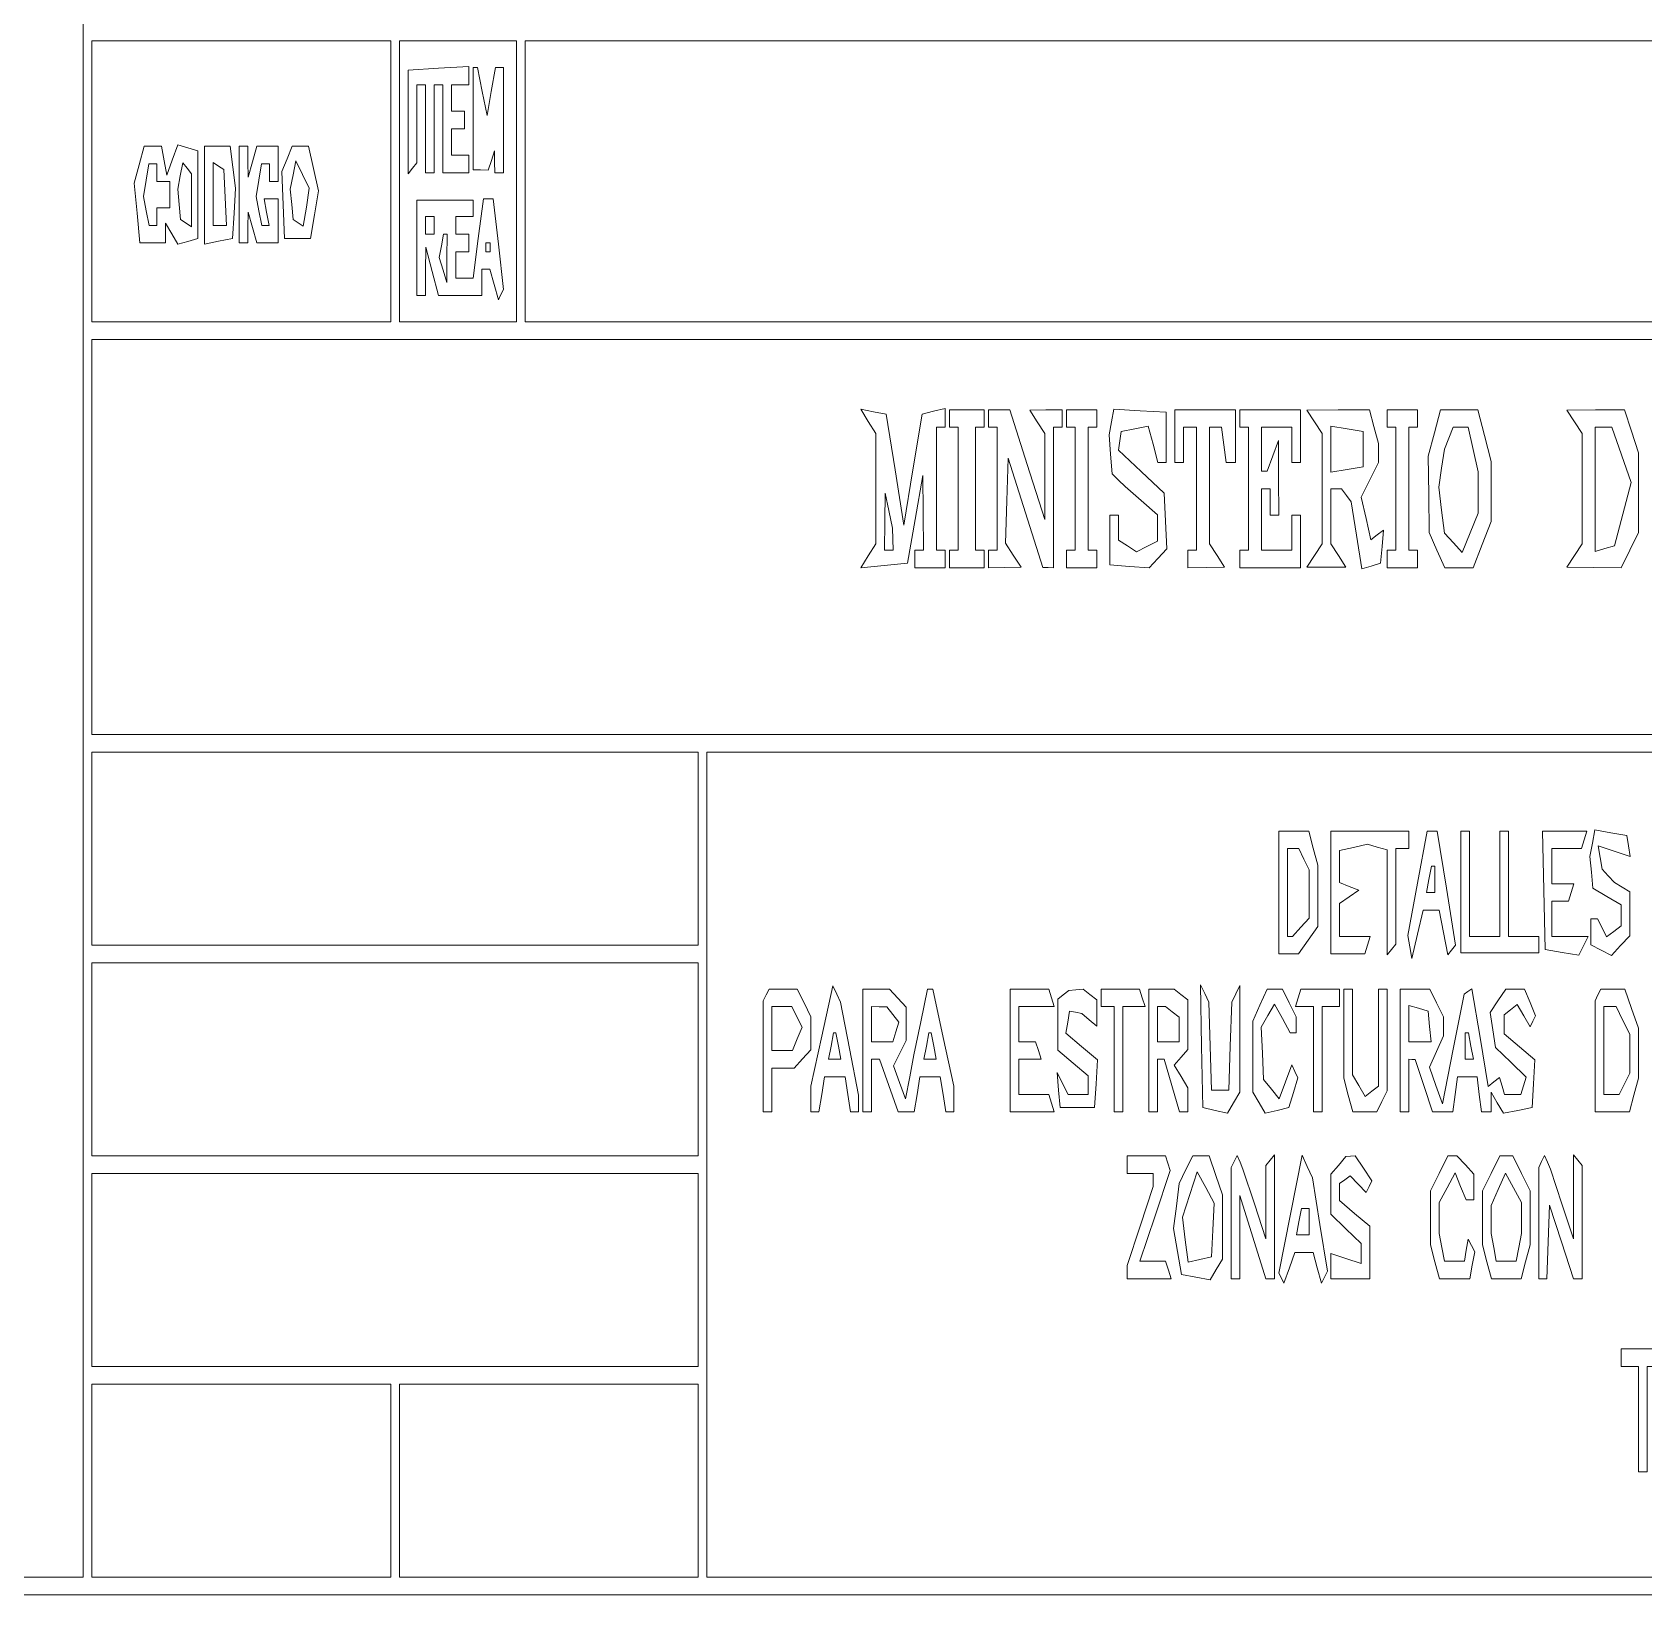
# Paper-space layout 'AN-22-DGE-077' of a CAD drawing. Header units: metres. Extents: x 12 to 191, y -57 to 204.
# Drawn here: x 119.13 to 151.83, y -57.38 to -25.67 of the extents above; entities that cross this region are included whole.
import ezdxf

# ---------------------------------------------------------------- set-up
doc = ezdxf.new("R2010")
doc.units = ezdxf.units.M
doc.layers.add('DGE_CONTORNOS', color=7, linetype='Continuous', lineweight=0)
doc.layers.add('DGE_DATOS', color=7, linetype='Continuous', lineweight=0)

# ---------------------------------------------------------------- blocks, each defined once
blk = doc.blocks.new('LP_REF_DGE_MT_077')
at = {"layer": 'DGE_CONTORNOS'}
for points in [[(21.899, 63.246), (21.899, -57.382), (106.671, -57.382), (191.443, -57.382), (191.443, 63.246), (191.443, 183.875), (106.671, 183.875), (21.899, 183.875)], [(191.267, 90.597), (191.267, -2.324), (189.861, -2.324), (188.455, -2.324), (188.452, -2.013), (188.449, -1.701), (188.333, -2.013), (188.216, -2.324), (154.189, -2.324), (120.162, -2.324), (120.162, -29.675), (120.162, -57.026), (74.239, -57.026), (28.315, -57.026), (28.315, 63.246), (28.315, 183.518), (109.791, 183.518), (191.267, 183.518)], [(126.403, -28.695), (126.403, -31.546), (123.371, -31.546), (120.338, -31.546), (120.338, -28.695), (120.338, -25.844), (123.371, -25.844), (126.403, -25.844)], [(128.952, -28.695), (128.952, -31.546), (127.765, -31.546), (126.579, -31.546), (126.579, -28.695), (126.579, -25.844), (127.765, -25.844), (128.952, -25.844)], [(188.279, -28.695), (188.279, -31.546), (158.703, -31.546), (129.128, -31.546), (129.128, -28.695), (129.128, -25.844), (158.703, -25.844), (188.279, -25.844)], [(126.754, -27.485), (126.754, -28.538), (126.842, -28.428), (126.93, -28.318), (126.93, -27.526), (126.93, -26.735), (127.018, -26.735), (127.106, -26.735), (127.106, -27.626), (127.106, -28.517), (127.194, -28.517), (127.282, -28.517), (127.282, -27.626), (127.282, -26.735), (127.37, -26.735), (127.458, -26.735), (127.458, -27.626), (127.458, -28.517), (127.721, -28.517), (127.985, -28.517), (127.985, -28.339), (127.985, -28.161), (127.809, -28.161), (127.633, -28.161), (127.633, -27.893), (127.633, -27.626), (127.765, -27.626), (127.897, -27.626), (127.897, -27.448), (127.897, -27.27), (127.765, -27.27), (127.633, -27.27), (127.633, -27.002), (127.633, -26.735), (127.809, -26.735), (127.985, -26.735), (127.985, -26.548), (127.985, -26.36), (127.37, -26.396), (126.754, -26.433)], [(128.073, -27.418), (128.073, -28.458), (128.227, -28.46), (128.38, -28.463), (128.445, -28.267), (128.51, -28.071), (128.511, -28.294), (128.512, -28.517), (128.6, -28.517), (128.688, -28.517), (128.688, -27.448), (128.688, -26.379), (128.607, -26.379), (128.527, -26.379), (128.442, -26.869), (128.357, -27.359), (128.261, -26.869), (128.165, -26.379), (128.119, -26.379), (128.073, -26.379)], [(121.3, -28.358), (121.201, -28.733), (121.257, -29.338), (121.313, -29.942), (121.573, -29.942), (121.832, -29.942), (121.832, -29.742), (121.832, -29.542), (121.959, -29.756), (122.086, -29.97), (122.289, -29.912), (122.492, -29.853), (122.492, -28.962), (122.492, -28.071), (122.287, -28.013), (122.082, -27.954), (121.971, -28.26), (121.861, -28.567), (121.805, -28.275), (121.75, -27.982), (121.575, -27.982), (121.399, -27.982)], [(122.623, -28.974), (122.623, -29.965), (122.909, -29.909), (123.195, -29.853), (123.224, -29.342), (123.252, -28.83), (123.2, -28.406), (123.147, -27.982), (122.885, -27.982), (122.623, -27.982)], [(123.327, -28.962), (123.327, -29.942), (123.415, -29.942), (123.502, -29.942), (123.505, -29.631), (123.508, -29.319), (123.597, -29.631), (123.687, -29.942), (123.902, -29.942), (124.118, -29.942), (124.118, -29.497), (124.118, -29.051), (123.976, -29.051), (123.835, -29.051), (123.886, -29.319), (123.936, -29.586), (123.861, -29.586), (123.785, -29.586), (123.73, -29.294), (123.674, -29.001), (123.726, -28.67), (123.778, -28.339), (123.86, -28.339), (123.942, -28.339), (123.942, -28.517), (123.942, -28.695), (124.03, -28.695), (124.118, -28.695), (124.118, -28.339), (124.118, -27.982), (123.902, -27.982), (123.687, -27.982), (123.597, -28.294), (123.508, -28.606), (123.505, -28.294), (123.502, -27.982), (123.415, -27.982), (123.327, -27.982)], [(124.299, -28.237), (124.194, -28.492), (124.222, -29.173), (124.249, -29.853), (124.511, -29.853), (124.773, -29.853), (124.856, -29.37), (124.94, -28.888), (124.838, -28.435), (124.737, -27.982), (124.57, -27.982), (124.403, -27.982)], [(121.657, -28.517), (121.657, -28.695), (121.789, -28.695), (121.92, -28.695), (121.92, -28.962), (121.92, -29.23), (121.789, -29.23), (121.657, -29.23), (121.657, -29.408), (121.657, -29.586), (121.578, -29.586), (121.5, -29.586), (121.444, -29.294), (121.389, -29.001), (121.441, -28.67), (121.493, -28.339), (121.575, -28.339), (121.657, -28.339)], [(122.36, -29.077), (122.36, -29.616), (122.25, -29.542), (122.14, -29.467), (122.111, -29.16), (122.081, -28.852), (122.132, -28.584), (122.183, -28.316), (122.271, -28.427), (122.36, -28.538)], [(123.047, -29.021), (123.074, -29.586), (122.937, -29.586), (122.799, -29.586), (122.799, -28.948), (122.799, -28.309), (122.909, -28.382), (123.019, -28.455)], [(124.691, -29.22), (124.63, -29.606), (124.528, -29.537), (124.425, -29.467), (124.396, -29.16), (124.366, -28.852), (124.421, -28.564), (124.476, -28.275), (124.613, -28.555), (124.751, -28.834)], [(126.93, -30.043), (126.93, -31.011), (127.018, -31.011), (127.106, -31.011), (127.11, -30.521), (127.113, -30.031), (127.244, -30.521), (127.375, -31.011), (127.812, -31.011), (128.249, -31.011), (128.249, -30.744), (128.249, -30.477), (128.332, -30.477), (128.416, -30.477), (128.501, -30.787), (128.587, -31.098), (128.639, -30.992), (128.691, -30.887), (128.587, -29.969), (128.482, -29.051), (128.384, -29.051), (128.285, -29.051), (128.179, -29.853), (128.073, -30.655), (127.897, -30.655), (127.721, -30.655), (127.721, -30.388), (127.721, -30.121), (127.853, -30.121), (127.985, -30.121), (127.985, -29.942), (127.985, -29.764), (127.853, -29.764), (127.721, -29.764), (127.721, -29.586), (127.721, -29.408), (127.897, -29.408), (128.073, -29.408), (128.073, -29.241), (128.073, -29.074), (127.502, -29.074), (126.93, -29.074)], [(127.282, -29.586), (127.282, -29.764), (127.194, -29.764), (127.106, -29.764), (127.106, -29.586), (127.106, -29.408), (127.194, -29.408), (127.282, -29.408)], [(127.544, -30.254), (127.543, -30.744), (127.464, -30.493), (127.386, -30.242), (127.431, -30.003), (127.476, -29.764), (127.511, -29.764), (127.545, -29.764)], [(128.424, -30.031), (128.424, -30.121), (128.38, -30.121), (128.336, -30.121), (128.336, -30.031), (128.336, -29.942), (128.38, -29.942), (128.424, -29.942)], [(191.267, -35.911), (191.267, -39.921), (155.803, -39.921), (120.338, -39.921), (120.338, -35.911), (120.338, -31.902), (155.803, -31.902), (191.267, -31.902)], [(136.093, -33.566), (136.247, -33.813), (136.247, -34.931), (136.247, -36.05), (136.093, -36.294), (135.939, -36.539), (136.415, -36.492), (136.891, -36.446), (137.045, -35.555), (137.2, -34.664), (137.207, -35.421), (137.214, -36.179), (137.126, -36.179), (137.038, -36.179), (137.038, -36.357), (137.038, -36.535), (137.345, -36.535), (137.653, -36.535), (137.653, -36.357), (137.653, -36.179), (137.565, -36.179), (137.477, -36.179), (137.477, -34.931), (137.477, -33.684), (137.565, -33.684), (137.653, -33.684), (137.653, -33.494), (137.653, -33.304), (137.418, -33.361), (137.184, -33.417), (136.998, -34.546), (136.813, -35.675), (136.635, -34.546), (136.458, -33.417), (136.198, -33.368), (135.939, -33.32)], [(137.741, -33.506), (137.741, -33.684), (137.829, -33.684), (137.917, -33.684), (137.917, -34.931), (137.917, -36.179), (137.829, -36.179), (137.741, -36.179), (137.741, -36.357), (137.741, -36.535), (138.093, -36.535), (138.444, -36.535), (138.444, -36.357), (138.444, -36.179), (138.356, -36.179), (138.268, -36.179), (138.268, -34.931), (138.268, -33.684), (138.356, -33.684), (138.444, -33.684), (138.444, -33.506), (138.444, -33.328), (138.093, -33.328), (137.741, -33.328)], [(138.532, -33.506), (138.532, -33.684), (138.62, -33.684), (138.708, -33.684), (138.708, -34.931), (138.708, -36.179), (138.62, -36.179), (138.532, -36.179), (138.532, -36.357), (138.532, -36.535), (138.862, -36.529), (139.191, -36.524), (139.032, -36.279), (138.873, -36.035), (138.9, -35.175), (138.928, -34.314), (139.279, -35.423), (139.631, -36.532), (139.741, -36.534), (139.85, -36.535), (139.85, -35.11), (139.85, -33.684), (139.938, -33.684), (140.026, -33.684), (140.026, -33.506), (140.026, -33.328), (139.697, -33.333), (139.367, -33.339), (139.521, -33.576), (139.675, -33.813), (139.673, -34.684), (139.671, -35.555), (139.319, -34.441), (138.967, -33.328), (138.75, -33.328), (138.532, -33.328)], [(140.114, -33.506), (140.114, -33.684), (140.202, -33.684), (140.29, -33.684), (140.29, -34.931), (140.29, -36.179), (140.202, -36.179), (140.114, -36.179), (140.114, -36.357), (140.114, -36.535), (140.422, -36.535), (140.729, -36.535), (140.729, -36.357), (140.729, -36.179), (140.641, -36.179), (140.554, -36.179), (140.554, -34.931), (140.554, -33.684), (140.641, -33.684), (140.729, -33.684), (140.729, -33.506), (140.729, -33.328), (140.422, -33.328), (140.114, -33.328)], [(141.028, -33.577), (140.979, -33.836), (141.008, -34.232), (141.037, -34.628), (141.169, -34.758), (141.301, -34.888), (141.63, -35.174), (141.96, -35.46), (141.96, -35.727), (141.96, -35.994), (141.746, -36.102), (141.533, -36.211), (141.351, -36.094), (141.169, -35.977), (141.169, -35.721), (141.169, -35.466), (141.081, -35.466), (140.993, -35.466), (140.993, -35.972), (140.993, -36.477), (141.393, -36.508), (141.792, -36.539), (141.969, -36.347), (142.146, -36.155), (142.119, -35.588), (142.092, -35.021), (141.629, -34.584), (141.166, -34.148), (141.196, -33.961), (141.226, -33.773), (141.499, -33.718), (141.772, -33.663), (141.869, -34.03), (141.966, -34.397), (142.051, -34.397), (142.136, -34.397), (142.136, -33.889), (142.136, -33.381), (141.607, -33.349), (141.077, -33.317)], [(142.311, -33.862), (142.311, -34.397), (142.399, -34.397), (142.487, -34.397), (142.487, -34.041), (142.487, -33.684), (142.619, -33.684), (142.751, -33.684), (142.751, -34.931), (142.751, -36.179), (142.663, -36.179), (142.575, -36.179), (142.575, -36.357), (142.575, -36.535), (142.949, -36.529), (143.322, -36.524), (143.168, -36.287), (143.015, -36.05), (143.015, -34.867), (143.015, -33.684), (143.136, -33.684), (143.258, -33.684), (143.304, -34.041), (143.35, -34.397), (143.446, -34.397), (143.542, -34.397), (143.542, -33.862), (143.542, -33.328), (142.927, -33.328), (142.311, -33.328)], [(143.63, -33.506), (143.63, -33.684), (143.718, -33.684), (143.806, -33.684), (143.806, -34.931), (143.806, -36.179), (143.718, -36.179), (143.63, -36.179), (143.63, -36.357), (143.63, -36.535), (144.245, -36.535), (144.86, -36.535), (144.86, -36.001), (144.86, -35.466), (144.772, -35.466), (144.684, -35.466), (144.684, -35.822), (144.684, -36.179), (144.377, -36.179), (144.069, -36.179), (144.069, -35.555), (144.069, -34.931), (144.157, -34.931), (144.245, -34.931), (144.245, -35.199), (144.245, -35.466), (144.333, -35.466), (144.421, -35.466), (144.418, -34.709), (144.415, -33.951), (144.298, -34.263), (144.182, -34.575), (144.125, -34.575), (144.069, -34.575), (144.069, -34.13), (144.069, -33.684), (144.377, -33.684), (144.684, -33.684), (144.684, -34.041), (144.684, -34.397), (144.772, -34.397), (144.86, -34.397), (144.86, -33.862), (144.86, -33.328), (144.245, -33.328), (143.63, -33.328)], [(145.146, -33.576), (145.3, -33.813), (145.3, -34.931), (145.3, -36.05), (145.146, -36.287), (144.992, -36.524), (145.388, -36.524), (145.783, -36.524), (145.629, -36.287), (145.476, -36.05), (145.476, -35.491), (145.476, -34.931), (145.585, -34.934), (145.695, -34.937), (145.792, -35.068), (145.889, -35.199), (145.999, -35.877), (146.108, -36.555), (146.296, -36.501), (146.484, -36.446), (146.516, -36.108), (146.548, -35.77), (146.418, -35.871), (146.288, -35.972), (146.191, -35.538), (146.093, -35.104), (146.268, -34.751), (146.442, -34.397), (146.442, -34.207), (146.442, -34.017), (146.351, -33.672), (146.26, -33.328), (145.626, -33.333), (144.992, -33.339)], [(146.618, -33.506), (146.618, -33.684), (146.706, -33.684), (146.794, -33.684), (146.794, -34.931), (146.794, -36.179), (146.706, -36.179), (146.618, -36.179), (146.618, -36.357), (146.618, -36.535), (146.926, -36.535), (147.233, -36.535), (147.233, -36.357), (147.233, -36.179), (147.145, -36.179), (147.058, -36.179), (147.058, -34.931), (147.058, -33.684), (147.145, -33.684), (147.233, -33.684), (147.233, -33.506), (147.233, -33.328), (146.926, -33.328), (146.618, -33.328)], [(147.578, -33.8), (147.453, -34.273), (147.462, -35.048), (147.47, -35.823), (147.629, -36.179), (147.788, -36.535), (148.076, -36.535), (148.363, -36.535), (148.545, -36.066), (148.728, -35.596), (148.728, -34.988), (148.728, -34.379), (148.593, -33.854), (148.459, -33.328), (148.081, -33.328), (147.703, -33.328)], [(150.419, -33.576), (150.573, -33.813), (150.573, -34.931), (150.573, -36.05), (150.419, -36.287), (150.266, -36.524), (150.815, -36.529), (151.364, -36.535), (151.54, -36.179), (151.716, -35.822), (151.716, -35.014), (151.716, -34.206), (151.574, -33.767), (151.432, -33.328), (150.849, -33.333), (150.266, -33.339)], [(146.135, -34.13), (146.135, -34.486), (145.805, -34.541), (145.476, -34.597), (145.476, -34.13), (145.476, -33.663), (145.805, -33.718), (146.135, -33.773)], [(148.362, -34.138), (148.464, -34.592), (148.464, -35.009), (148.464, -35.427), (148.304, -35.826), (148.144, -36.226), (147.963, -36.029), (147.781, -35.832), (147.723, -35.366), (147.666, -34.901), (147.724, -34.515), (147.782, -34.13), (147.87, -33.907), (147.958, -33.684), (148.109, -33.684), (148.26, -33.684)], [(151.374, -34.246), (151.571, -34.807), (151.402, -35.449), (151.232, -36.09), (151.035, -36.147), (150.837, -36.204), (150.837, -34.944), (150.837, -33.684), (151.007, -33.684), (151.177, -33.684)], [(136.592, -35.956), (136.598, -36.179), (136.51, -36.179), (136.423, -36.179), (136.429, -35.6), (136.435, -35.021), (136.51, -35.377), (136.586, -35.733)], [(132.643, -42.237), (132.643, -44.197), (126.491, -44.197), (120.338, -44.197), (120.338, -42.237), (120.338, -40.277), (126.491, -40.277), (132.643, -40.277)], [(180.808, -48.651), (180.808, -57.026), (156.814, -57.026), (132.819, -57.026), (132.819, -48.651), (132.819, -40.277), (156.814, -40.277), (180.808, -40.277)], [(144.421, -43.128), (144.421, -44.375), (144.621, -44.375), (144.821, -44.375), (145.016, -44.098), (145.212, -43.82), (145.212, -43.195), (145.212, -42.57), (145.121, -42.225), (145.03, -41.881), (144.725, -41.881), (144.421, -41.881)], [(145.476, -43.128), (145.476, -44.375), (145.822, -44.375), (146.168, -44.375), (146.223, -44.197), (146.277, -44.019), (145.964, -44.019), (145.651, -44.019), (145.651, -43.683), (145.651, -43.348), (145.849, -43.215), (146.047, -43.083), (145.849, -43.004), (145.651, -42.925), (145.651, -42.6), (145.651, -42.276), (145.937, -42.212), (146.223, -42.148), (146.42, -42.205), (146.618, -42.262), (146.618, -43.329), (146.618, -44.396), (146.706, -44.286), (146.794, -44.176), (146.794, -43.206), (146.794, -42.237), (146.926, -42.237), (147.058, -42.237), (147.058, -42.059), (147.058, -41.881), (146.267, -41.881), (145.476, -41.881)], [(147.235, -42.94), (147.04, -43.999), (147.081, -44.232), (147.122, -44.464), (147.236, -43.974), (147.349, -43.484), (147.513, -43.484), (147.677, -43.484), (147.763, -43.94), (147.848, -44.396), (147.928, -44.296), (148.008, -44.196), (147.823, -43.038), (147.637, -41.881), (147.534, -41.881), (147.431, -41.881)], [(148.112, -43.115), (148.112, -44.35), (148.903, -44.35), (149.694, -44.35), (149.694, -44.184), (149.694, -44.019), (149.387, -44.019), (149.079, -44.019), (149.079, -42.95), (149.079, -41.881), (148.991, -41.881), (148.903, -41.881), (148.903, -42.95), (148.903, -44.019), (148.596, -44.019), (148.288, -44.019), (148.288, -42.95), (148.288, -41.881), (148.2, -41.881), (148.112, -41.881)], [(149.8, -43.083), (149.826, -44.286), (150.167, -44.343), (150.509, -44.399), (150.602, -44.209), (150.696, -44.019), (150.327, -44.019), (149.958, -44.019), (149.958, -43.662), (149.958, -43.306), (150.129, -43.306), (150.299, -43.306), (150.354, -43.128), (150.408, -42.95), (150.183, -42.95), (149.958, -42.95), (149.958, -42.593), (149.958, -42.237), (150.26, -42.237), (150.563, -42.237), (150.617, -42.059), (150.672, -41.881), (150.223, -41.881), (149.774, -41.881)], [(150.785, -42.127), (150.734, -42.394), (150.764, -42.716), (150.793, -43.039), (151.079, -43.209), (151.364, -43.38), (151.364, -43.591), (151.364, -43.802), (151.218, -43.916), (151.071, -44.03), (150.98, -43.846), (150.89, -43.662), (150.819, -43.662), (150.749, -43.662), (150.749, -43.926), (150.749, -44.19), (150.961, -44.298), (151.172, -44.405), (151.356, -44.206), (151.54, -44.006), (151.54, -43.561), (151.54, -43.117), (151.386, -43.02), (151.232, -42.924), (151.106, -42.79), (150.979, -42.657), (150.94, -42.42), (150.901, -42.182), (151.226, -42.289), (151.552, -42.396), (151.517, -42.183), (151.483, -41.97), (151.159, -41.914), (150.836, -41.859)], [(144.931, -42.451), (145.036, -42.665), (145.036, -43.157), (145.036, -43.65), (144.866, -43.834), (144.696, -44.019), (144.646, -44.019), (144.597, -44.019), (144.597, -43.128), (144.597, -42.237), (144.711, -42.237), (144.825, -42.237)], [(147.585, -42.861), (147.585, -43.128), (147.5, -43.128), (147.415, -43.128), (147.465, -42.861), (147.516, -42.593), (147.55, -42.593), (147.585, -42.593)], [(132.643, -46.513), (132.643, -48.473), (126.491, -48.473), (120.338, -48.473), (120.338, -46.513), (120.338, -44.553), (126.491, -44.553), (132.643, -44.553)], [(134.02, -45.207), (133.962, -45.325), (133.962, -46.454), (133.962, -47.582), (134.049, -47.582), (134.137, -47.582), (134.137, -47.137), (134.137, -46.691), (134.363, -46.691), (134.588, -46.691), (134.758, -46.507), (134.928, -46.323), (134.928, -45.985), (134.928, -45.648), (134.79, -45.368), (134.652, -45.088), (134.365, -45.088), (134.079, -45.088)], [(135.15, -46.041), (134.928, -47.058), (134.928, -47.32), (134.928, -47.582), (135.01, -47.582), (135.092, -47.582), (135.148, -47.226), (135.204, -46.87), (135.412, -46.87), (135.62, -46.87), (135.676, -47.226), (135.731, -47.582), (135.813, -47.582), (135.895, -47.582), (135.895, -47.411), (135.895, -47.239), (135.713, -46.297), (135.531, -45.355), (135.452, -45.19), (135.372, -45.025)], [(135.983, -46.335), (135.983, -47.582), (136.071, -47.582), (136.159, -47.582), (136.159, -47.048), (136.159, -46.513), (136.241, -46.513), (136.323, -46.513), (136.51, -47.048), (136.698, -47.582), (136.862, -47.582), (137.026, -47.582), (137.082, -47.226), (137.138, -46.87), (137.345, -46.87), (137.553, -46.87), (137.609, -47.226), (137.665, -47.582), (137.747, -47.582), (137.829, -47.582), (137.829, -47.32), (137.829, -47.058), (137.614, -46.073), (137.399, -45.088), (137.346, -45.088), (137.293, -45.088), (137.155, -45.756), (137.017, -46.424), (136.933, -46.87), (136.849, -47.315), (136.728, -46.981), (136.607, -46.648), (136.735, -46.39), (136.862, -46.131), (136.862, -45.794), (136.862, -45.457), (136.692, -45.272), (136.522, -45.088), (136.253, -45.088), (135.983, -45.088)], [(138.971, -46.335), (138.971, -47.582), (139.416, -47.582), (139.861, -47.582), (139.806, -47.404), (139.752, -47.226), (139.45, -47.226), (139.147, -47.226), (139.147, -46.87), (139.147, -46.513), (139.372, -46.513), (139.597, -46.513), (139.543, -46.335), (139.488, -46.157), (139.318, -46.157), (139.147, -46.157), (139.147, -45.8), (139.147, -45.444), (139.504, -45.444), (139.861, -45.444), (139.806, -45.266), (139.752, -45.088), (139.362, -45.088), (138.971, -45.088)], [(140.048, -45.206), (139.938, -45.296), (139.938, -45.813), (139.938, -46.33), (140.246, -46.591), (140.554, -46.851), (140.554, -47.039), (140.554, -47.226), (140.351, -47.226), (140.149, -47.226), (140.035, -47.003), (139.921, -46.78), (139.953, -47.137), (139.985, -47.493), (140.335, -47.493), (140.685, -47.493), (140.713, -47.01), (140.74, -46.527), (140.419, -46.256), (140.099, -45.984), (140.138, -45.758), (140.177, -45.533), (140.299, -45.558), (140.422, -45.583), (140.576, -45.711), (140.729, -45.839), (140.729, -45.571), (140.729, -45.304), (140.59, -45.196), (140.451, -45.088), (140.305, -45.102), (140.158, -45.116)], [(140.817, -45.266), (140.817, -45.444), (140.949, -45.444), (141.081, -45.444), (141.081, -46.513), (141.081, -47.582), (141.169, -47.582), (141.257, -47.582), (141.257, -46.513), (141.257, -45.444), (141.482, -45.444), (141.707, -45.444), (141.652, -45.266), (141.598, -45.088), (141.208, -45.088), (140.817, -45.088)], [(141.784, -46.335), (141.784, -47.582), (141.872, -47.582), (141.96, -47.582), (141.96, -47.048), (141.96, -46.513), (142.029, -46.513), (142.098, -46.513), (142.253, -47.048), (142.409, -47.582), (142.492, -47.582), (142.575, -47.582), (142.575, -47.337), (142.575, -47.091), (142.438, -46.86), (142.3, -46.629), (142.438, -46.473), (142.575, -46.317), (142.575, -45.811), (142.575, -45.304), (142.436, -45.196), (142.297, -45.088), (142.041, -45.088), (141.784, -45.088)], [(142.856, -46.246), (142.883, -47.493), (143.13, -47.551), (143.377, -47.608), (143.503, -47.395), (143.63, -47.182), (143.63, -46.099), (143.63, -45.017), (143.547, -45.186), (143.465, -45.355), (143.437, -46.246), (143.41, -47.137), (143.234, -47.137), (143.058, -47.137), (143.031, -46.246), (143.004, -45.355), (142.917, -45.177), (142.83, -44.999)], [(144.039, -45.414), (143.893, -45.739), (143.893, -46.461), (143.893, -47.182), (144.02, -47.395), (144.146, -47.608), (144.385, -47.551), (144.623, -47.493), (144.716, -47.19), (144.81, -46.887), (144.746, -46.758), (144.683, -46.628), (144.557, -46.972), (144.431, -47.315), (144.272, -47.119), (144.113, -46.923), (144.087, -46.391), (144.06, -45.859), (144.198, -45.627), (144.336, -45.395), (144.495, -45.687), (144.654, -45.979), (144.713, -45.979), (144.772, -45.979), (144.772, -45.813), (144.772, -45.648), (144.634, -45.368), (144.496, -45.088), (144.34, -45.088), (144.184, -45.088)], [(144.816, -45.266), (144.762, -45.444), (144.943, -45.444), (145.124, -45.444), (145.124, -46.513), (145.124, -47.582), (145.212, -47.582), (145.3, -47.582), (145.3, -46.513), (145.3, -45.444), (145.476, -45.444), (145.651, -45.444), (145.651, -45.266), (145.651, -45.088), (145.261, -45.088), (144.871, -45.088)], [(145.739, -45.99), (145.739, -46.893), (145.83, -47.238), (145.921, -47.582), (146.164, -47.582), (146.407, -47.582), (146.513, -47.368), (146.618, -47.155), (146.618, -46.121), (146.618, -45.088), (146.53, -45.088), (146.442, -45.088), (146.442, -46.073), (146.442, -47.059), (146.309, -47.162), (146.176, -47.266), (146.046, -47.046), (145.915, -46.826), (145.915, -45.957), (145.915, -45.088), (145.827, -45.088), (145.739, -45.088)], [(146.882, -46.335), (146.882, -47.582), (146.97, -47.582), (147.058, -47.582), (147.058, -47.048), (147.058, -46.513), (147.123, -46.514), (147.189, -46.514), (147.365, -47.048), (147.541, -47.581), (147.747, -47.582), (147.953, -47.582), (147.999, -47.226), (148.045, -46.87), (148.244, -46.87), (148.443, -46.87), (148.489, -47.226), (148.535, -47.582), (148.631, -47.582), (148.728, -47.582), (148.728, -47.382), (148.728, -47.182), (148.854, -47.394), (148.98, -47.607), (149.271, -47.55), (149.562, -47.493), (149.59, -47.01), (149.617, -46.527), (149.304, -46.262), (148.991, -45.997), (148.991, -45.804), (148.991, -45.611), (149.124, -45.508), (149.257, -45.404), (149.39, -45.628), (149.523, -45.851), (149.577, -45.741), (149.631, -45.631), (149.52, -45.359), (149.409, -45.088), (149.217, -45.088), (149.025, -45.088), (148.865, -45.324), (148.706, -45.56), (148.762, -45.916), (148.817, -46.271), (149.129, -46.572), (149.44, -46.873), (149.386, -47.049), (149.332, -47.226), (149.167, -47.226), (149.002, -47.226), (148.95, -47.056), (148.898, -46.885), (148.784, -46.973), (148.671, -47.062), (148.505, -46.073), (148.339, -45.083), (148.259, -45.137), (148.179, -45.191), (147.959, -46.306), (147.739, -47.42), (147.609, -47.045), (147.48, -46.67), (147.62, -46.355), (147.761, -46.04), (147.761, -45.844), (147.761, -45.648), (147.623, -45.368), (147.484, -45.088), (147.183, -45.088), (146.882, -45.088)], [(150.896, -45.207), (150.837, -45.325), (150.837, -46.454), (150.837, -47.582), (151.185, -47.582), (151.534, -47.582), (151.625, -47.238), (151.716, -46.893), (151.716, -46.386), (151.716, -45.88), (151.579, -45.484), (151.442, -45.088), (151.198, -45.088), (150.954, -45.088)], [(134.645, -45.654), (134.748, -45.863), (134.652, -46.099), (134.555, -46.335), (134.346, -46.335), (134.137, -46.335), (134.137, -45.89), (134.137, -45.444), (134.34, -45.444), (134.542, -45.444)], [(136.588, -45.605), (136.709, -45.761), (136.648, -45.959), (136.588, -46.157), (136.373, -46.157), (136.159, -46.157), (136.159, -45.8), (136.159, -45.444), (136.313, -45.447), (136.467, -45.45)], [(142.26, -45.552), (142.399, -45.66), (142.399, -45.909), (142.399, -46.157), (142.18, -46.157), (141.96, -46.157), (141.96, -45.8), (141.96, -45.444), (142.041, -45.444), (142.121, -45.444)], [(147.481, -45.845), (147.51, -46.157), (147.284, -46.157), (147.058, -46.157), (147.058, -45.788), (147.058, -45.419), (147.254, -45.476), (147.451, -45.533)], [(151.402, -45.724), (151.54, -46.004), (151.54, -46.401), (151.54, -46.798), (151.435, -47.012), (151.329, -47.226), (151.171, -47.226), (151.013, -47.226), (151.013, -46.335), (151.013, -45.444), (151.138, -45.444), (151.264, -45.444)], [(135.488, -46.246), (135.538, -46.513), (135.412, -46.513), (135.286, -46.513), (135.336, -46.246), (135.387, -45.979), (135.412, -45.979), (135.437, -45.979)], [(137.421, -46.246), (137.472, -46.513), (137.345, -46.513), (137.219, -46.513), (137.27, -46.246), (137.32, -45.979), (137.345, -45.979), (137.371, -45.979)], [(148.32, -46.246), (148.37, -46.513), (148.285, -46.513), (148.2, -46.513), (148.2, -46.246), (148.2, -45.979), (148.235, -45.979), (148.269, -45.979)], [(141.345, -48.651), (141.345, -48.83), (141.608, -48.83), (141.872, -48.83), (141.872, -48.963), (141.871, -49.097), (141.608, -49.899), (141.345, -50.7), (141.345, -50.834), (141.345, -50.968), (141.789, -50.968), (142.234, -50.968), (142.18, -50.79), (142.125, -50.611), (141.864, -50.611), (141.604, -50.611), (141.91, -49.69), (142.215, -48.769), (142.17, -48.621), (142.125, -48.473), (141.735, -48.473), (141.345, -48.473)], [(142.538, -48.753), (142.4, -49.033), (142.343, -49.491), (142.286, -49.949), (142.366, -50.414), (142.446, -50.879), (142.736, -50.935), (143.026, -50.992), (143.152, -50.78), (143.278, -50.568), (143.278, -49.916), (143.278, -49.265), (143.141, -48.869), (143.005, -48.473), (142.84, -48.473), (142.676, -48.473)], [(143.514, -48.589), (143.454, -48.711), (143.454, -49.839), (143.454, -50.968), (143.542, -50.968), (143.63, -50.968), (143.631, -50.121), (143.633, -49.275), (143.895, -50.121), (144.157, -50.968), (144.245, -50.968), (144.333, -50.968), (144.333, -49.71), (144.333, -48.452), (144.245, -48.562), (144.157, -48.672), (144.157, -49.416), (144.157, -50.16), (143.925, -49.45), (143.693, -48.74), (143.634, -48.604), (143.574, -48.467)], [(144.658, -49.658), (144.424, -50.855), (144.473, -50.956), (144.523, -51.056), (144.635, -50.745), (144.748, -50.433), (144.931, -50.433), (145.115, -50.433), (145.201, -50.744), (145.287, -51.054), (145.346, -50.933), (145.406, -50.813), (145.254, -49.866), (145.103, -48.919), (144.998, -48.69), (144.892, -48.461)], [(145.629, -48.666), (145.476, -48.847), (145.476, -49.251), (145.476, -49.654), (145.783, -49.952), (146.091, -50.249), (146.091, -50.454), (146.091, -50.658), (145.783, -50.557), (145.476, -50.456), (145.476, -50.712), (145.476, -50.968), (145.871, -50.968), (146.267, -50.968), (146.267, -50.436), (146.267, -49.903), (145.959, -49.643), (145.651, -49.382), (145.651, -49.21), (145.651, -49.037), (145.761, -48.958), (145.871, -48.878), (146.032, -49.046), (146.194, -49.215), (146.252, -49.097), (146.31, -48.979), (146.14, -48.726), (145.969, -48.473), (145.876, -48.479), (145.783, -48.484)], [(147.673, -48.83), (147.497, -49.186), (147.497, -49.732), (147.497, -50.278), (147.588, -50.623), (147.679, -50.968), (147.986, -50.968), (148.294, -50.968), (148.346, -50.693), (148.398, -50.418), (148.331, -50.292), (148.264, -50.166), (148.225, -50.389), (148.186, -50.611), (147.983, -50.611), (147.78, -50.611), (147.726, -50.33), (147.673, -50.048), (147.673, -49.734), (147.673, -49.419), (147.836, -49.12), (147.999, -48.821), (148.11, -49.092), (148.222, -49.364), (148.299, -49.364), (148.376, -49.364), (148.376, -49.103), (148.376, -48.842), (148.206, -48.658), (148.036, -48.473), (147.942, -48.473), (147.849, -48.473)], [(148.728, -48.83), (148.552, -49.186), (148.552, -49.732), (148.552, -50.278), (148.643, -50.623), (148.734, -50.968), (149.035, -50.968), (149.337, -50.968), (149.428, -50.623), (149.519, -50.278), (149.519, -49.732), (149.519, -49.186), (149.343, -48.83), (149.167, -48.473), (149.035, -48.473), (148.903, -48.473)], [(149.754, -48.589), (149.694, -48.711), (149.694, -49.839), (149.694, -50.968), (149.777, -50.968), (149.86, -50.968), (149.887, -50.221), (149.914, -49.473), (150.157, -50.221), (150.4, -50.968), (150.487, -50.968), (150.573, -50.968), (150.573, -49.82), (150.573, -48.672), (150.485, -48.562), (150.397, -48.452), (150.397, -49.306), (150.397, -50.16), (150.165, -49.45), (149.933, -48.74), (149.874, -48.604), (149.814, -48.467)], [(132.643, -50.79), (132.643, -52.75), (126.491, -52.75), (120.338, -52.75), (120.338, -50.79), (120.338, -48.83), (126.491, -48.83), (132.643, -48.83)], [(143.085, -49.979), (143.058, -50.522), (142.82, -50.578), (142.581, -50.634), (142.524, -50.176), (142.468, -49.718), (142.616, -49.259), (142.765, -48.8), (142.938, -49.117), (143.111, -49.435)], [(149.343, -49.734), (149.343, -50.048), (149.289, -50.33), (149.236, -50.611), (149.035, -50.611), (148.834, -50.611), (148.781, -50.33), (148.728, -50.048), (148.728, -49.764), (148.728, -49.481), (148.874, -49.154), (149.02, -48.827), (149.181, -49.123), (149.343, -49.419)], [(145.036, -49.81), (145.036, -50.077), (144.907, -50.077), (144.778, -50.077), (144.828, -49.81), (144.879, -49.542), (144.958, -49.542), (145.036, -49.542)], [(151.364, -52.571), (151.364, -52.75), (151.54, -52.75), (151.716, -52.75), (151.716, -53.819), (151.716, -54.888), (151.804, -54.888), (151.892, -54.888), (151.892, -53.819), (151.892, -52.75), (152.067, -52.75), (152.243, -52.75), (152.243, -52.571), (152.243, -52.393), (151.804, -52.393), (151.364, -52.393)], [(126.403, -55.066), (126.403, -57.026), (123.371, -57.026), (120.338, -57.026), (120.338, -55.066), (120.338, -53.106), (123.371, -53.106), (126.403, -53.106)], [(132.643, -55.066), (132.643, -57.026), (129.611, -57.026), (126.579, -57.026), (126.579, -55.066), (126.579, -53.106), (129.611, -53.106), (132.643, -53.106)]]:
    blk.add_lwpolyline(points, close=True, dxfattribs=at)

psp = doc.layouts.new('AN-22-DGE-077')

# ---------------------------------------------------------------- block references
at = {"layer": 'DGE_DATOS'}
psp.add_blockref('LP_REF_DGE_MT_077', (0, 0), dxfattribs=at)

doc.saveas('drawing.dxf')
